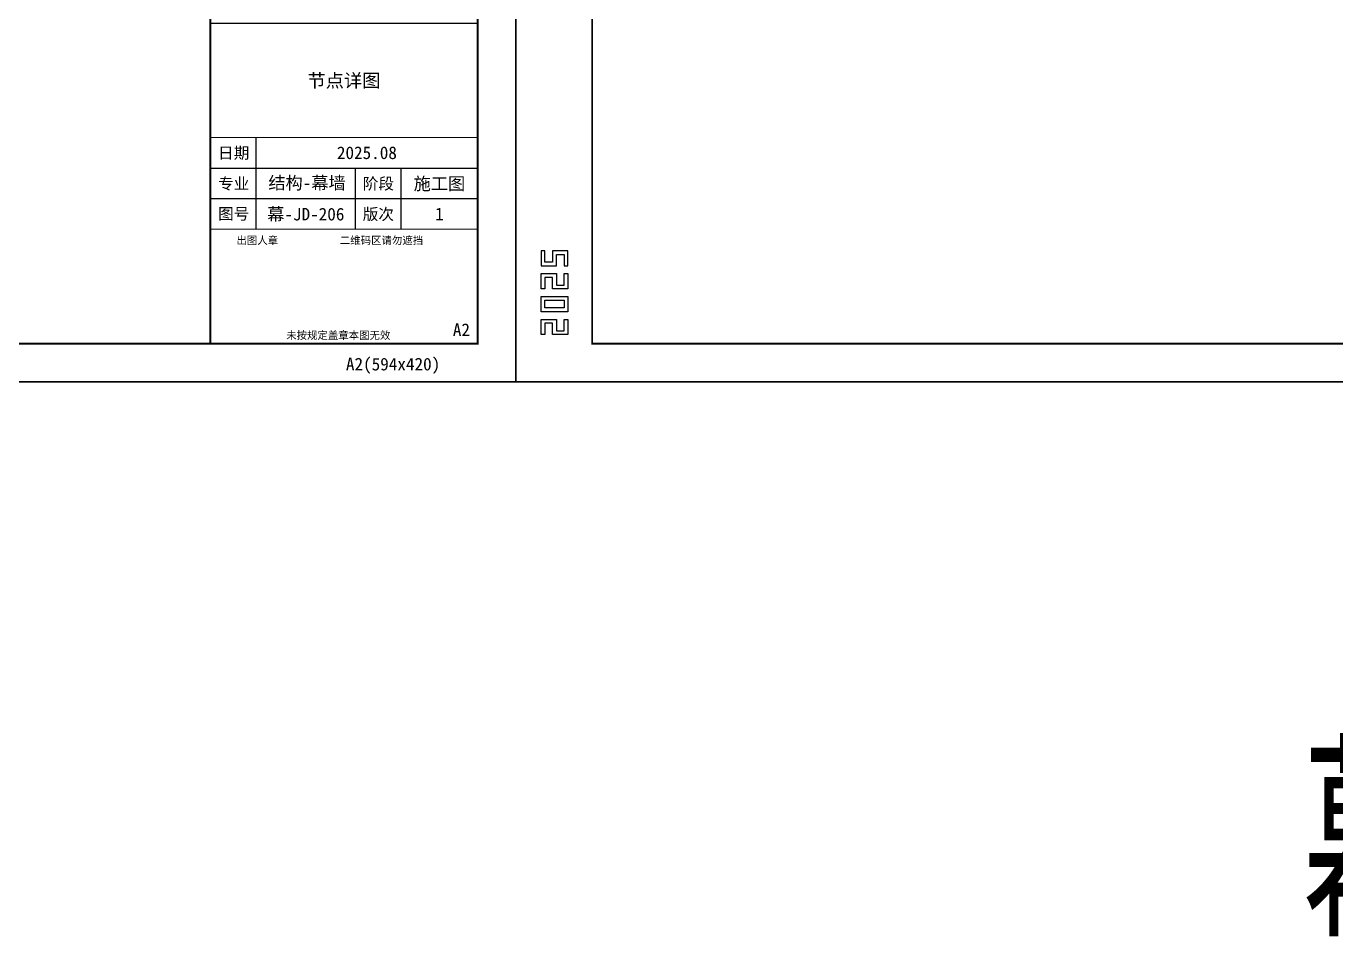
# Model space of a CAD drawing. Extents: x -160106 to 966792, y -663931 to 1550022.
# Drawn here: x -75090 to -73718, y -100191 to -99229 of the extents above; entities that cross this region are included whole.
import ezdxf
from ezdxf.enums import TextEntityAlignment as Align

# ---------------------------------------------------------------- set-up
doc = ezdxf.new("R2010")
doc.units = 0
doc.layers.add('!ZN1-文字-7', color=7, linetype='Continuous')
doc.layers.add('0-cxFrame', color=155, linetype='Continuous')
doc.layers.add('0-cxText', color=131, linetype='Continuous', lineweight=25)
doc.styles.add('cx_biaoti', font='')
doc.styles.add('cx_tuming', font='simhei.ttf')
doc.styles.add('cx_tuqian1', font='')
doc.styles.add('ZNTextStyle', font='ROMANS.shx', dxfattribs={"width": 0.7, "bigfont": 'CHINESE.shx'})
doc.styles.add('黑体', font='simhei.ttf', dxfattribs={"height": 12})
doc.styles.get('cx_biaoti').set_extended_font_data('SimSun')
doc.styles.get('cx_tuqian1').set_extended_font_data('SimSun')

# ---------------------------------------------------------------- blocks, each defined once
blk = doc.blocks.new('zjcx_lan_tuming(Dragon)')
for p, q in [((-7000, 8400), (0, 8400)), ((-5800, 3000), (-5800, 5400)), ((-7000, 4600), (0, 4600)), ((-3200, 3000), (-3200, 4600)), ((-2000, 3000), (-2000, 4600)), ((-7000, 3800), (0, 3800))]:
    blk.add_line(p, q)
at = {"const_width": 30}
for points in [[(-7000, 9400), (0, 9400)], [(-7000, 5400), (0, 5400)], [(-7000, 3000), (0, 3000)], [(-7000, 0), (0, 0)]]:
    blk.add_lwpolyline(points, dxfattribs=at)
blk.add_lwpolyline([(-7000, 9400), (0, 9400), (0, 0), (-7000, 0)], close=True)
at = {"style": 'cx_biaoti'}
for s, p in [('图 纸 名 称', (-3500, 8900)), ('日期', (-6388, 5000)), ('专业', (-6388, 4200)), ('阶段', (-2600, 4200)), ('图号', (-6388, 3400)), ('版次', (-2600, 3400))]:
    blk.add_text(s, height=300, dxfattribs=at).set_placement(p, align=Align.MIDDLE)
for s, p in [('出图人章', (-6316, 2607)), ('二维码区请勿遮挡', (-3609, 2607)), ('未按规定盖章本图无效', (-5013, 120))]:
    blk.add_text(s, height=200, dxfattribs=at).set_placement(p)
blk = doc.blocks.new('T-图签(Dragon)')
blk.add_blockref('zjcx_lan_tuming(Dragon)', (0, 0))
at = {"color": 3, "style": 'cx_biaoti'}
for s, p in [('2025.08', (-2900, 5000)), ('结构-幕墙 ', (-4356, 4219)), ('施工图', (-1000, 4200))]:
    blk.add_text(s, height=330, dxfattribs=at).set_placement(p, align=Align.MIDDLE)
blk = doc.blocks.new('zjcx_T2(Dragon)')
at = {"layer": '0-cxFrame', "const_width": 50}
blk.add_lwpolyline([(-7000, 40000), (0, 40000), (0, 0), (-7000, 0)], close=True, dxfattribs=at)
at = {"layer": '0-cxFrame'}
blk.add_blockref('T-图签(Dragon)', (0, 0), dxfattribs=at)
blk = doc.blocks.new('TK22.A2 L(Dragon)')
at = {"layer": '0-cxFrame', "color": 7, "const_width": 0.5}
blk.add_lwpolyline([(0, 0), (-594, 0), (-594, 420), (0, 420)], close=True, dxfattribs=at)
at = {"layer": '0-cxFrame', "const_width": 0.5}
for points in [[(-80, 10), (-574, 10), (-574, 410), (-80, 410)], [(-10, 10), (-80, 10), (-80, 410), (-10, 410)]]:
    blk.add_lwpolyline(points, close=True, dxfattribs=at)
at = {"layer": 'Defpoints', "color": 2}
for points in [[(-586.37, 34.37), (-587.37, 34.37), (-587.37, 30.37), (-583.37, 30.37), (-583.37, 33.37), (-581.37, 33.37), (-581.37, 30.37), (-580.37, 30.37), (-580.37, 34.37), (-584.37, 34.37), (-584.37, 31.37), (-586.37, 31.37), (-586.37, 34.37)], [(-586.37, 24.37), (-587.37, 24.37), (-587.37, 28.37), (-583.37, 28.37), (-583.37, 25.37), (-581.37, 25.37), (-581.37, 28.37), (-580.37, 28.37), (-580.37, 24.37), (-584.37, 24.37), (-584.37, 27.37), (-586.37, 27.37), (-586.37, 24.37)], [(-586.37, 12.37), (-587.37, 12.37), (-587.37, 16.37), (-583.37, 16.37), (-583.37, 13.37), (-581.37, 13.37), (-581.37, 16.37), (-580.37, 16.37), (-580.37, 12.37), (-584.37, 12.37), (-584.37, 15.37), (-586.37, 15.37), (-586.37, 12.37)]]:
    blk.add_lwpolyline(points, dxfattribs=at)
for points in [[(-587.37, 18.37), (-587.37, 22.37), (-580.37, 22.37), (-580.37, 18.37)], [(-586.37, 19.37), (-586.37, 21.37), (-581.37, 21.37), (-581.37, 19.37)]]:
    blk.add_lwpolyline(points, close=True, dxfattribs=at)
at = {"layer": '0-cxFrame', "xscale": 0.01, "yscale": 0.01, "zscale": 0.01}
blk.add_blockref('zjcx_T2(Dragon)', (-10, 10), dxfattribs=at)
at = {"style": '黑体', "flags": 4}
blk.add_attdef('图幅', text='', height=3.3, dxfattribs=at).set_placement((-40, 3), align=Align.RIGHT)
at = {"layer": '0-cxFrame', "style": '黑体'}
blk.add_text('(594x420)', height=3.3, dxfattribs=at).set_placement((-40, 3))
at = {"layer": '0-cxText', "flags": 4}
for tag, height, style, p in [('建设单位', 3.5, 'cx_tuming', (-45, 240)), ('项目名称', 3.5, 'cx_tuming', (-45, 210)), ('子项名称', 3.5, 'cx_tuming', (-45, 180)), ('工程编号', 3.3, 'cx_tuqian1', (-35, 165)), ('图名1', 3.5, 'cx_tuming', (-45, 87)), ('图名2', 3.5, 'cx_tuming', (-45, 79)), ('图名3', 3.5, 'cx_tuming', (-45, 71)), ('出图日期', 3.3, 'cx_tuqian1', (-39, 60)), ('专业', 3.3, 'cx_tuqian1', (-55, 52)), ('图号', 3.3, 'cx_tuqian1', (-55, 44)), ('版次', 3.3, 'cx_tuqian1', (-20, 44))]:
    blk.add_attdef(tag, text='', height=height, dxfattribs=dict(at, style=style)).set_placement(p, align=Align.MIDDLE)
at = {"layer": 'Defpoints', "color": 6, "flags": 4}
for tag, height, style, p in [('tufu', 3.3, '黑体', (-12, 12)), ('dwfname', 4, 'cx_tuqian1', (-80, 3))]:
    blk.add_attdef(tag, text='', height=height, dxfattribs=dict(at, style=style)).set_placement(p, align=Align.RIGHT)

msp = doc.modelspace()

# ---------------------------------------------------------------- block references
at = {"layer": '0-cxFrame'}
ref = msp.add_blockref('TK22.A2 L(Dragon)', (-74577.4, -99602.2), dxfattribs=dict(at, xscale=4, yscale=4, zscale=4))
ref.add_attrib('图名2', '节点详图', dxfattribs={"layer": '0-cxText', "height": 14, "style": 'cx_tuming'}).set_placement((-74757.4, -99286.2), align=Align.MIDDLE)
ref.add_attrib('图号', '幕-JD-206', dxfattribs={"layer": '0-cxText', "height": 13.2, "style": 'cx_tuqian1'}).set_placement((-74797.4, -99426.2), align=Align.MIDDLE)
ref.add_attrib('版次', '1', dxfattribs={"layer": '0-cxText', "height": 13.2, "style": 'cx_tuqian1'}).set_placement((-74657.4, -99426.2), align=Align.MIDDLE)
ref.add_attrib('图幅', 'A2', dxfattribs={"layer": '0', "height": 13.2, "style": '黑体'}).set_placement((-74737.4, -99590.2), align=Align.RIGHT)
ref.add_attrib('tufu', 'A2', dxfattribs={"layer": 'Defpoints', "color": 6, "height": 13.2, "style": '黑体'}).set_placement((-74625.4, -99554.2), align=Align.RIGHT)
at = {"layer": '0-cxFrame', "xscale": 4, "yscale": 4, "zscale": 4}
msp.add_blockref('TK22.A2 L(Dragon)', (-72201.4, -99602.2), dxfattribs=at)

# ---------------------------------------------------------------- texts
at = {"layer": '!ZN1-文字-7', "ltscale": 20, "style": 'ZNTextStyle', "width": 0.7}
msp.add_text('幕-JD-207', height=200.258, dxfattribs=at).set_placement((-73753.33, -100091.02, 0), align=Align.MIDDLE_LEFT)

doc.saveas('drawing.dxf')
